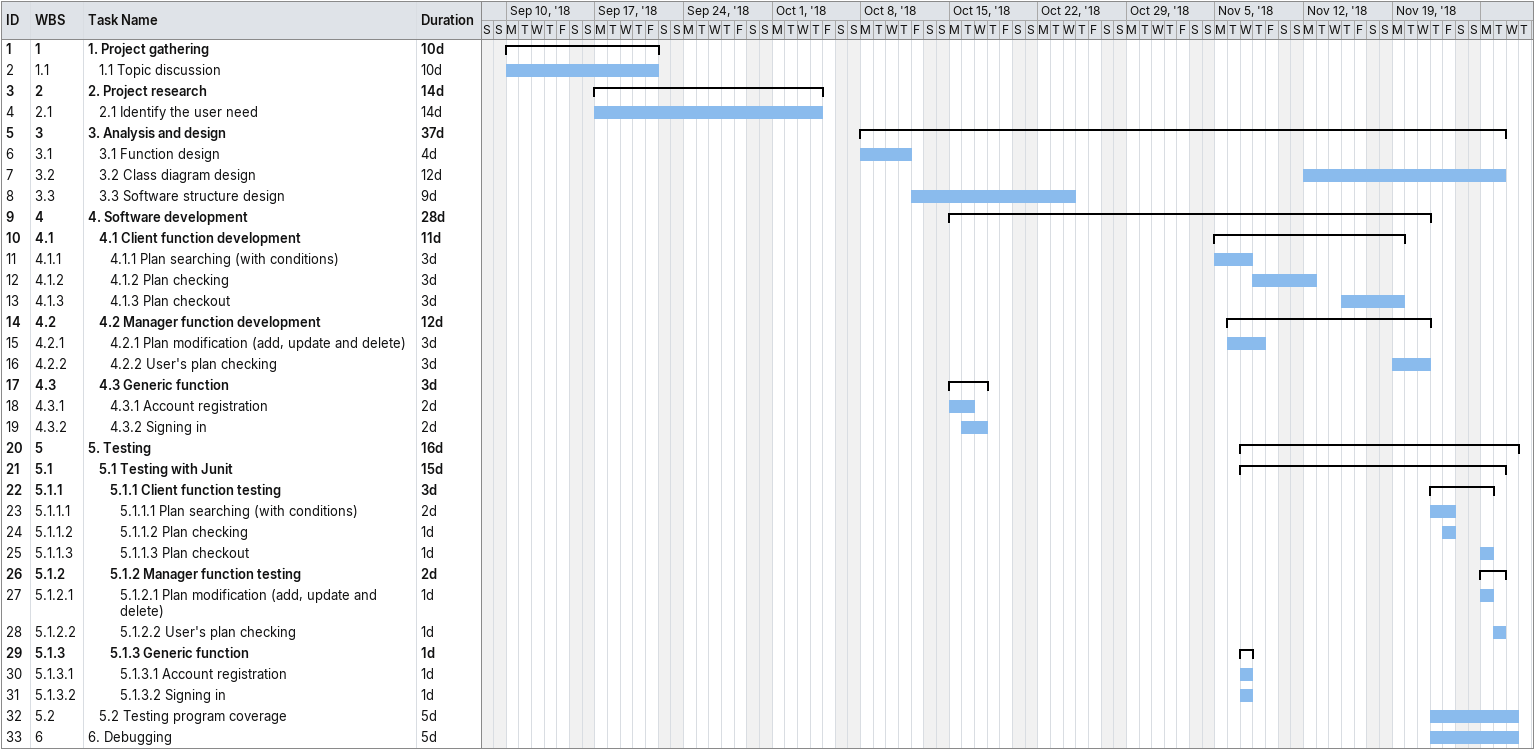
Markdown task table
| ID | WBS | Task | Duration | Start | Finish |
|---|---|---|---|---|---|
| 1 | 1 | **1. Project gathering** | 10d | 2018-09-10 | 2018-09-21 |
| 2 | 1.1 | 1.1 Topic discussion | 10d | 2018-09-10 | 2018-09-21 |
| 3 | 2 | **2. Project research** | 14d | 2018-09-17 | 2018-10-04 |
| 4 | 2.1 | 2.1 Identify the user need | 14d | 2018-09-17 | 2018-10-04 |
| 5 | 3 | **3. Analysis and design** | 37d | 2018-10-08 | 2018-11-27 |
| 6 | 3.1 | 3.1 Function design | 4d | 2018-10-08 | 2018-10-11 |
| 7 | 3.2 | 3.2 Class diagram design | 12d | 2018-11-12 | 2018-11-27 |
| 8 | 3.3 | 3.3 Software structure design | 9d | 2018-10-12 | 2018-10-24 |
| 9 | 4 | **4. Software development** | 28d | 2018-10-15 | 2018-11-21 |
| 10 | 4.1 | **4.1 Client function development** | 11d | 2018-11-05 | 2018-11-19 |
| 11 | 4.1.1 | 4.1.1 Plan searching (with conditions) | 3d | 2018-11-05 | 2018-11-07 |
| 12 | 4.1.2 | 4.1.2 Plan checking | 3d | 2018-11-08 | 2018-11-12 |
| 13 | 4.1.3 | 4.1.3 Plan checkout | 3d | 2018-11-15 | 2018-11-19 |
| 14 | 4.2 | **4.2 Manager function development** | 12d | 2018-11-06 | 2018-11-21 |
| 15 | 4.2.1 | 4.2.1 Plan modification (add, update and delete) | 3d | 2018-11-06 | 2018-11-08 |
| 16 | 4.2.2 | 4.2.2 User's plan checking | 3d | 2018-11-19 | 2018-11-21 |
| 17 | 4.3 | **4.3 Generic function** | 3d | 2018-10-15 | 2018-10-17 |
| 18 | 4.3.1 | 4.3.1 Account registration | 2d | 2018-10-15 | 2018-10-16 |
| 19 | 4.3.2 | 4.3.2 Signing in | 2d | 2018-10-16 | 2018-10-17 |
| 20 | 5 | **5. Testing** | 16d | 2018-11-07 | 2018-11-28 |
| 21 | 5.1 | **5.1 Testing with Junit** | 15d | 2018-11-07 | 2018-11-27 |
| 22 | 5.1.1 | **5.1.1 Client function testing** | 3d | 2018-11-22 | 2018-11-26 |
| 23 | 5.1.1.1 | 5.1.1.1 Plan searching (with conditions) | 2d | 2018-11-22 | 2018-11-23 |
| 24 | 5.1.1.2 | 5.1.1.2 Plan checking | 1d | 2018-11-23 | 2018-11-23 |
| 25 | 5.1.1.3 | 5.1.1.3 Plan checkout | 1d | 2018-11-26 | 2018-11-26 |
| 26 | 5.1.2 | **5.1.2 Manager function testing** | 2d | 2018-11-26 | 2018-11-27 |
| 27 | 5.1.2.1 | 5.1.2.1 Plan modification (add, update and delete) | 1d | 2018-11-26 | 2018-11-26 |
| 28 | 5.1.2.2 | 5.1.2.2 User's plan checking | 1d | 2018-11-27 | 2018-11-27 |
| 29 | 5.1.3 | **5.1.3 Generic function** | 1d | 2018-11-07 | 2018-11-07 |
| 30 | 5.1.3.1 | 5.1.3.1 Account registration | 1d | 2018-11-07 | 2018-11-07 |
| 31 | 5.1.3.2 | 5.1.3.2 Signing in | 1d | 2018-11-07 | 2018-11-07 |
| 32 | 5.2 | 5.2 Testing program coverage | 5d | 2018-11-22 | 2018-11-28 |
| 33 | 6 | 6. Debugging | 5d | 2018-11-22 | 2018-11-28 |
